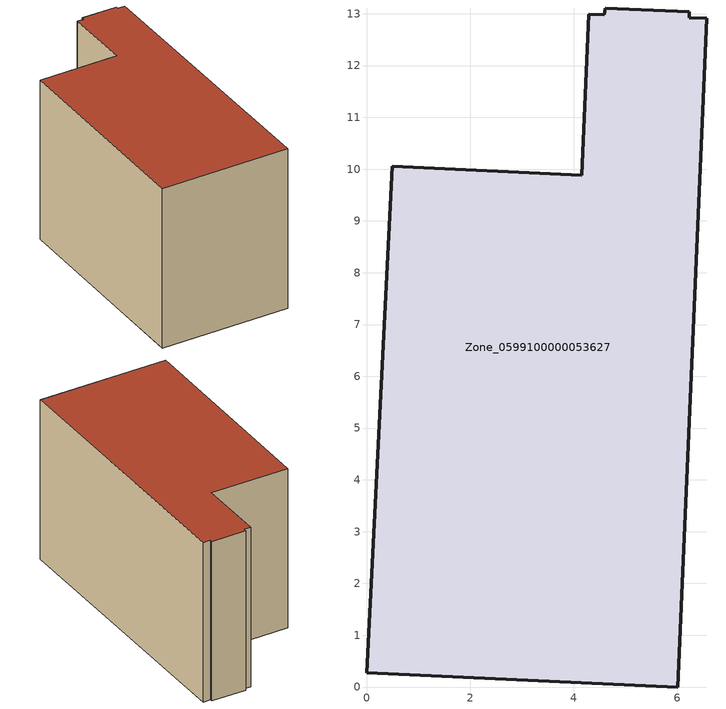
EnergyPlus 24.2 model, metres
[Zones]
Zone_0599100000053627
 floor ground (C_G): 6.57,12.91 6,0 0,0.27 0.49,10.05 4.15,9.89 4.28,12.99 4.59,12.98 4.61,13.11 6.23,13.04 6.22,12.93 z0.93
 wall outside (C_F): 0.49,10.05 0,0.27 6,0 6.57,12.91 6.22,12.93 6.23,13.04 4.61,13.11 4.59,12.98 4.28,12.99 4.15,9.89 0.49,10.05 z0.93:8.63
 roof outside (C_R): 6.23,13.04 4.61,13.11 4.59,12.98 4.28,12.99 4.15,9.89 0.49,10.05 0,0.27 6,0 6.57,12.91 6.22,12.93 z8.63
[BUILDING]
Pand.0599100000053627: North Axis=0; Terrain=City; Loads Convergence Tolerance Value=0.04; Temperature Convergence Tolerance Value=0.4; Solar Distribution=FullExterior; Maximum Number of Warmup Days=25; Minimum Number of Warmup Days=1
[Site:Location]
Rotterdam.The.Hague.AP_ZH_NLD Design_Conditions: Latitude=51.96; Longitude=4.45; Time Zone=1; Elevation=-4.5
[SITE:GROUNDTEMPERATURE:BUILDINGSURFACE]
18, 18, 18, 18, 18, 18, 18, 18, 18, 18, 18, 18
[MATERIAL] Thermal Absorptance=0.9; Solar Absorptance=0.7; Visible Absorptance=0.7
Name | Roughness | Thickness | Conductivity | Density | Specific Heat
G.TI.1975-1991 | MediumSmooth | 0.15 | 0.288461 | 540 | 1210
F.TI.1975-1991 | Rough | 0.3 | 0.230769 | 1920 | 840
R.TI.1975-1991 | MediumRough | 0.2 | 0.153846 | 1500 | 1000
[CONSTRUCTION]
C_G: G.TI.1975-1991
C_F: F.TI.1975-1991
C_R: R.TI.1975-1991
[ZONE]
Zone_0599100000053627: Type=1; Multiplier=1; Ceiling Height=Autocalculate; Volume=Autocalculate; Floor Area=autocalculate; Part of Total Floor Area=Yes
[ZONEINFILTRATION:DESIGNFLOWRATE]
Infil_Zone_0599100000053627: Zone or ZoneList or Space or SpaceList=Zone_0599100000053627; Schedule=AlwaysOn; Design Flow Rate Calculation Method=Flow/Area; Flow Rate per Floor Area=0.003; Constant Term Coefficient=1; Temperature Term Coefficient=0; Velocity Term Coefficient=0; Velocity Squared Term Coefficient=0
[HVACTEMPLATE:ZONE:IDEALLOADSAIRSYSTEM]
Zone_0599100000053627: Maximum Heating Supply Air Temperature=50; Minimum Cooling Supply Air Temperature=13; Maximum Heating Supply Air Humidity Ratio=0.0156; Minimum Cooling Supply Air Humidity Ratio=0.0077; Heating Limit=NoLimit; Cooling Limit=NoLimit; Dehumidification Control Type=ConstantSensibleHeatRatio; Cooling Sensible Heat Ratio=0.7; Dehumidification Setpoint=60; Humidification Control Type=None; Humidification Setpoint=30; Outdoor Air Method=None; Outdoor Air Flow Rate per Person=0.00944; Outdoor Air Flow Rate per Zone Floor Area=0; Outdoor Air Flow Rate per Zone=0; Demand Controlled Ventilation Type=None; Outdoor Air Economizer Type=NoEconomizer; Heat Recovery Type=None; Sensible Heat Recovery Effectiveness=0.7; Latent Heat Recovery Effectiveness=0.65
[ZONECONTROL:THERMOSTAT]
ThermostatControl_Zone_0599100000053627: Zone or ZoneList=Zone_0599100000053627; Control Type Schedule=DualSetpointControlType; Control 1=Thermostat_Zone_0599100000053627; Temperature Difference Between Cutout And Setpoint=0
[THERMOSTATSETPOINT:DUALSETPOINT]
Thermostat_Zone_0599100000053627: Heating Setpoint Temperature Schedule=HeatingSetpoint_Zone_0599100000053627; Cooling Setpoint Temperature Schedule=CoolingSetpoint_Zone_0599100000053627
[SCHEDULE:COMPACT]
HeatingSetpoint_Zone_0599100000053627: Through: 12/31, For: AllDays, Until: 24:00, 21
CoolingSetpoint_Zone_0599100000053627: Through: 12/31, For: AllDays, Until: 24:00, 24
DualSetpointControlType: Through: 12/31, For: AllDays, Until: 24:00, 4
AlwaysOn: Through: 12/31, For: AllDays, Until: 24:00, 1
